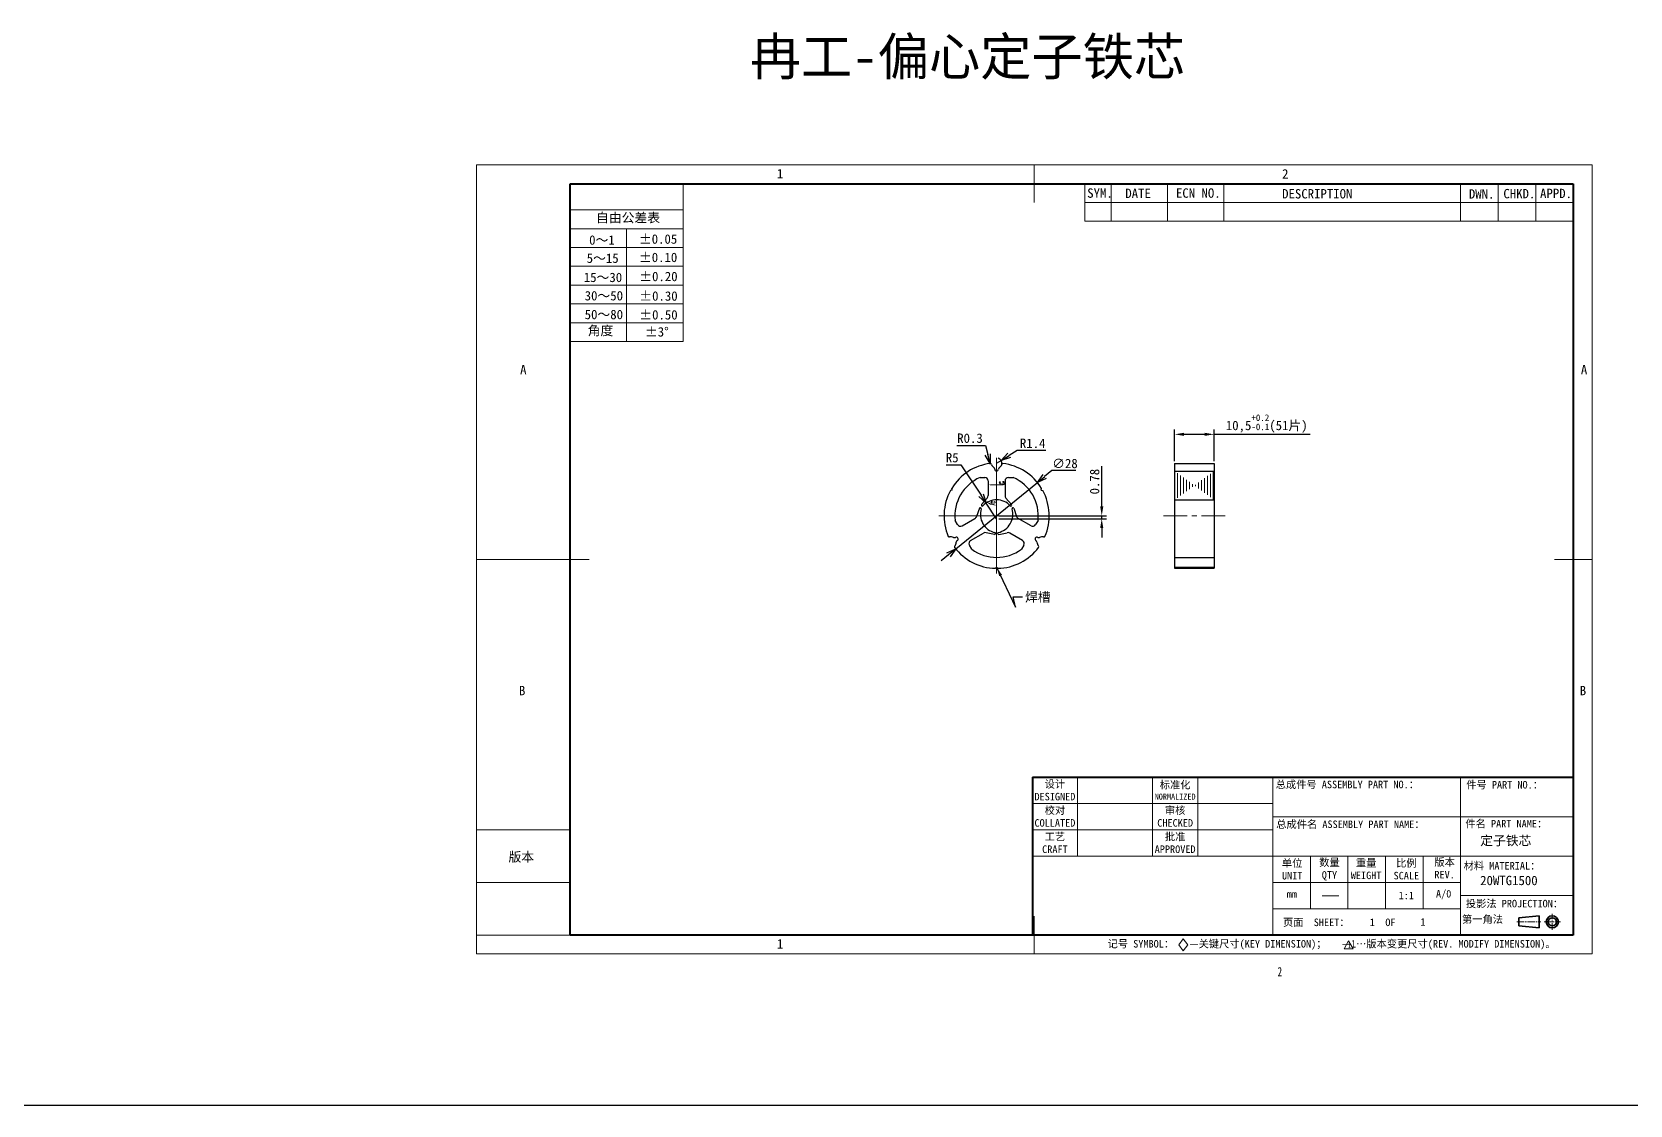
# Model space of a CAD drawing. Header units: millimetres. Extents: x 2622 to 4324, y 1679 to 2143.
# Drawn here: x 3472.9 to 3898.3, y 1789.1 to 2074.7 of the extents above; entities that cross this region are included whole.
import ezdxf

# ---------------------------------------------------------------- set-up
doc = ezdxf.new("R2010")
doc.units = ezdxf.units.MM
doc.linetypes.add('CENTER', pattern=[50.8, 31.75, -6.35, 6.35, -6.35])
doc.linetypes.add('CENTER2', pattern=[28.575, 19.05, -3.175, 3.175, -3.175])
for name, color, linetype, lineweight in [('中心线', 1, 'CENTER', 9), ('实线', 7, 'Continuous', 25), ('尺寸标注', 2, 'Continuous', 9), ('尺寸线', 3, 'Continuous', 9), ('细实线', 7, 'Continuous', 13), ('轮廓线', 7, 'Continuous', 30)]:
    doc.layers.add(name, color=color, linetype=linetype, lineweight=lineweight)
doc.layers.add('图框层', color=7, linetype='Continuous')
doc.styles.add('st', font='txt.shx')
doc.styles.get("Standard").update_dxf_attribs({"font": 'simfang.ttf'})
doc.dimstyles.new('ISO-25', dxfattribs={"dimtxt": 2.5, "dimasz": 2.5, "dimexe": 1.25, "dimexo": 0.625, "dimtad": 1, "dimtxsty": 'Standard', "dimcen": 2.5, "dimadec": 0, "dimazin": 0, "dimtfac": 1, "dimtmove": 0, "dimatfit": 3, "dimfxl": 1, "dimarcsym": 0})
doc.dimstyles.new('ISO-25$3', dxfattribs={"dimtxt": 2.5, "dimasz": 2.5, "dimexe": 1, "dimexo": 0, "dimtad": 1, "dimtih": 1, "dimtoh": 1, "dimdsep": 46, "dimtxsty": 'Standard', "dimblk": 'OPEN30', "dimcen": 2.5, "dimazin": 2, "dimtfac": 1, "dimtmove": 0, "dimatfit": 3, "dimldrblk": 'OPEN30', "dimfxl": 1, "dimtolj": 1, "dimarcsym": 0})
doc.dimstyles.new('ISO-25$4', dxfattribs={"dimtxt": 2.5, "dimasz": 2.5, "dimexe": 1, "dimexo": 0, "dimtad": 1, "dimtih": 1, "dimtoh": 1, "dimdsep": 46, "dimtxsty": 'Standard', "dimblk": 'OPEN30', "dimcen": 2.5, "dimazin": 2, "dimtfac": 1, "dimtmove": 0, "dimatfit": 3, "dimldrblk": 'OPEN30', "dimfxl": 1, "dimtolj": 1, "dimarcsym": 0})
doc.dimstyles.new('st', dxfattribs={"dimscale": 0.3, "dimtxt": 2.5, "dimasz": 2.5, "dimexe": 1.25, "dimexo": 0, "dimtad": 1, "dimtoh": 1, "dimdec": 3, "dimdsep": 46, "dimtxsty": 'st', "dimcen": 0, "dimclrd": 256, "dimclre": 256, "dimclrt": 256, "dimadec": 3, "dimazin": 2, "dimtfac": 1, "dimtdec": 3, "dimtmove": 0, "dimatfit": 1, "dimfxl": 1, "dimlwd": -1, "dimlwe": -1, "dimarcsym": 0})

# ---------------------------------------------------------------- blocks, each defined once
blk = doc.blocks.new('_Open30')
at = {"color": 0, "linetype": 'ByBlock', "lineweight": -2}
for p, q in [((-1, 0.27), (0, 0)), ((0, 0), (-1, -0.27)), ((0, 0), (-1, 0))]:
    blk.add_line(p, q, dxfattribs=at)
blk = doc.blocks.new('*D13')
at = {"layer": 'Defpoints', "color": 0, "transparency": 16777216}
for p in [(3729.65, 1959.92, -76.24), (3730.84, 1960.66, -76.24)]:
    blk.add_point(p, dxfattribs=at)
at = {"layer": '尺寸线', "color": 0, "lineweight": -2, "transparency": 16777216}
for p, q in [((3735.1, 1963.29), (3732.97, 1961.97)), ((3742.79, 1963.29), (3735.1, 1963.29)), ((3729.65, 1959.92), (3730.84, 1960.66))]:
    blk.add_line(p, q, dxfattribs=at)
blk.add_arc((3729.65, 1959.92), 1.4, 346.391, 72.6581, dxfattribs=at)
at = {"layer": '尺寸线', "color": 0, "lineweight": -2, "transparency": 16777216, "xscale": 2.5, "yscale": 2.5, "zscale": 2.5, "rotation": 211.7325315407686}
blk.add_blockref('_Open30', (3730.84, 1960.66), dxfattribs=at)
at = {"layer": '尺寸线', "color": 0, "lineweight": 15, "transparency": 16777216, "insert": (3739.26, 1965.19), "char_height": 2.5, "attachment_point": 5}
blk.add_mtext('\\A1;R1.4', dxfattribs=at)
blk = doc.blocks.new('*D14')
at = {"layer": 'Defpoints', "color": 0, "transparency": 16777216}
for p in [(3740.51, 1954.77, -76.24), (3718.8, 1937.08, -76.24)]:
    blk.add_point(p, dxfattribs=at)
at = {"layer": '尺寸线', "color": 0, "lineweight": -2, "transparency": 16777216}
for p, q in [((3744.38, 1957.93), (3742.44, 1956.35)), ((3750.7, 1957.93), (3744.38, 1957.93)), ((3718.8, 1937.08), (3740.51, 1954.77)), ((3716.86, 1935.5), (3714.93, 1933.92))]:
    blk.add_line(p, q, dxfattribs=at)
at = {"layer": '尺寸线', "color": 0, "lineweight": -2, "transparency": 16777216, "xscale": 2.5, "yscale": 2.5, "zscale": 2.5}
for p, rotation in [((3740.51, 1954.77), 219.1795623928847), ((3718.8, 1937.08), 39.17956239288466)]:
    blk.add_blockref('_Open30', p, dxfattribs=dict(at, rotation=rotation))
at = {"layer": '尺寸线', "color": 0, "lineweight": 15, "transparency": 16777216, "insert": (3747.85, 1959.82), "char_height": 2.5, "attachment_point": 5}
blk.add_mtext('\\A1;∅28', dxfattribs=at)
blk = doc.blocks.new('*D15')
at = {"layer": 'Defpoints', "color": 0, "transparency": 16777216}
for p in [(3726.89, 1949.31, -76.24), (3729.65, 1945.14, -76.24)]:
    blk.add_point(p, dxfattribs=at)
at = {"layer": '尺寸线', "color": 0, "lineweight": -2, "transparency": 16777216}
for p, q in [((3716.19, 1959.48), (3720.12, 1959.48)), ((3720.12, 1959.48), (3725.5, 1951.39)), ((3729.65, 1945.14), (3726.89, 1949.31))]:
    blk.add_line(p, q, dxfattribs=at)
at = {"layer": '尺寸线', "color": 0, "lineweight": -2, "transparency": 16777216, "xscale": 2.5, "yscale": 2.5, "zscale": 2.5, "rotation": 303.609837702892}
blk.add_blockref('_Open30', (3726.89, 1949.31), dxfattribs=at)
at = {"layer": '尺寸线', "color": 0, "lineweight": 15, "transparency": 16777216, "insert": (3717.84, 1961.37), "char_height": 2.5, "attachment_point": 5}
blk.add_mtext('\\A1;R5', dxfattribs=at)
blk = doc.blocks.new('*D8')
at = {"layer": 'Defpoints', "color": 0, "transparency": 16777216}
for p in [(3729.65, 1945.92), (3729.65, 1945.14), (3757.64, 1945.92)]:
    blk.add_point(p, dxfattribs=at)
at = {"layer": '尺寸线', "color": 0, "lineweight": -2, "transparency": 16777216}
for p, q in [((3757.64, 1948.42), (3757.64, 1959.1)), ((3730.28, 1945.92), (3758.89, 1945.92)), ((3730.28, 1945.14), (3758.89, 1945.14)), ((3757.64, 1945.14), (3757.64, 1945.92)), ((3757.64, 1942.64), (3757.64, 1940.14))]:
    blk.add_line(p, q, dxfattribs=at)
at = {"layer": '尺寸线', "color": 0, "transparency": 16777216}
for points in [[(3757.22, 1948.42), (3758.06, 1948.42), (3757.64, 1945.92)], [(3757.22, 1942.64), (3758.06, 1942.64), (3757.64, 1945.14)]]:
    blk.add_solid(points, dxfattribs=at)
at = {"layer": '尺寸线', "color": 0, "lineweight": 15, "transparency": 16777216, "insert": (3755.75, 1955.01), "char_height": 2.5, "attachment_point": 5, "rotation": 90}
blk.add_mtext('0.78', dxfattribs=at)
blk = doc.blocks.new('*D16')
at = {"layer": 'Defpoints', "color": 0, "transparency": 16777216}
for p in [(3787.54, 1967.6), (3777.04, 1959.82), (3787.54, 1959.82)]:
    blk.add_point(p, dxfattribs=at)
at = {"layer": '尺寸线', "color": 0, "lineweight": -2, "transparency": 16777216}
for p, q in [((3777.04, 1960.45), (3777.04, 1968.85)), ((3779.54, 1967.6), (3785.04, 1967.6)), ((3787.54, 1960.45), (3787.54, 1968.85)), ((3787.54, 1967.6), (3813.09, 1967.6))]:
    blk.add_line(p, q, dxfattribs=at)
at = {"layer": '尺寸线', "color": 0, "transparency": 16777216}
for points in [[(3779.54, 1968.01), (3779.54, 1967.18), (3777.04, 1967.6)], [(3785.04, 1968.01), (3785.04, 1967.18), (3787.54, 1967.6)]]:
    blk.add_solid(points, dxfattribs=at)
at = {"layer": '尺寸线', "color": 0, "lineweight": 15, "transparency": 16777216, "insert": (3801.56, 1970.47), "char_height": 2.5, "attachment_point": 5}
blk.add_mtext('10,5{\\H0.7x;\\S+0.2^ -0.1;}(51{\\fSimSun|b0|i0|c134|p2;片\\Ftxt|c134;)}', dxfattribs=at)
blk = doc.blocks.new('*D9')
at = {"layer": 'Defpoints', "color": 0, "transparency": 16777216}
for p in [(3727.93, 1959.81), (3728, 1959.52)]:
    blk.add_point(p, dxfattribs=at)
at = {"layer": '尺寸线', "color": 0, "lineweight": -2, "transparency": 16777216}
for p, q in [((3719.08, 1964.66), (3726.68, 1964.66)), ((3726.68, 1964.66), (3727.3, 1962.23)), ((3728, 1959.52), (3727.93, 1959.81))]:
    blk.add_line(p, q, dxfattribs=at)
blk.add_arc((3728, 1959.52), 0.3, 96.9269, 104.476, dxfattribs=at)
at = {"layer": '尺寸线', "color": 0, "lineweight": -2, "transparency": 16777216, "xscale": 2.5, "yscale": 2.5, "zscale": 2.5, "rotation": 284.4759549545248}
blk.add_blockref('_Open30', (3727.93, 1959.81), dxfattribs=at)
at = {"layer": '尺寸线', "color": 0, "lineweight": 15, "transparency": 16777216, "insert": (3722.57, 1966.55), "char_height": 2.5, "attachment_point": 5}
blk.add_mtext('\\A1;R0.3', dxfattribs=at)
blk = doc.blocks.new('*D52')
at = {"layer": 'Defpoints', "color": 0, "ltscale": 0.2, "transparency": 16777216}
for p in [(3727.4, 1953.24), (3731.9, 1954.14), (3731.9, 1953.24)]:
    blk.add_point(p, dxfattribs=at)
at = {"layer": '尺寸标注', "ltscale": 0.2, "transparency": 16777216}
for p, q in [((3727.4, 1953.24), (3727.4, 1954.52)), ((3728.15, 1954.14), (3731.15, 1954.14)), ((3731.9, 1953.24), (3731.9, 1954.52))]:
    blk.add_line(p, q, dxfattribs=at)
for points in [[(3728.15, 1954.27), (3728.15, 1954.02), (3727.4, 1954.14)], [(3731.15, 1954.27), (3731.15, 1954.02), (3731.9, 1954.14)]]:
    blk.add_solid(points, dxfattribs=at)
at = {"layer": '尺寸标注', "ltscale": 0.2, "transparency": 16777216, "insert": (3731.01, 1954.7), "char_height": 0.75, "attachment_point": 5, "style": 'st'}
blk.add_mtext('4.5', dxfattribs=at)
blk = doc.blocks.new('*D58')
at = {"layer": 'Defpoints', "color": 0, "ltscale": 0.2, "transparency": 16777216}
for p in [(3729.65, 1961.3, -76.24), (3725.65, 1948.88, -76.24), (3727.16, 1950.62, -76.24), (3727.47, 1949.27), (3729.65, 1930.55, -76.24)]:
    blk.add_point(p, dxfattribs=at)
at = {"layer": '尺寸标注', "ltscale": 0.2, "transparency": 16777216}
blk.add_arc((3729.65, 1953.49), 4.75, 238.0602, 260.9398, dxfattribs=at)
for points in [[(3727.07, 1949.36), (3727.22, 1949.56), (3726.54, 1949.91)], [(3728.92, 1948.93), (3728.9, 1948.68), (3729.65, 1948.74)]]:
    blk.add_solid(points, dxfattribs=at)
at = {"layer": '尺寸标注', "ltscale": 0.2, "transparency": 16777216, "insert": (3728.84, 1949.38), "char_height": 0.75, "attachment_point": 5, "rotation": 348.7645, "style": 'st'}
blk.add_mtext('41°', dxfattribs=at)

msp = doc.modelspace()

# ---------------------------------------------------------------- hatches: boundary and pattern name
at = {"layer": '细实线'}
h = msp.add_hatch(dxfattribs=at)
h.set_pattern_fill('ANSI31', color=256, scale=0.25, angle=45, style=0)
h.set_pattern_definition([(90, (1174.3163, 485.6618), (-0.79375, 2e-16), [])])
h.paths.add_polyline_path([(3782.2883, 1953.9827), (3777.0383, 1957.8237), (3777.0383, 1950.1417)])
h.paths.add_polyline_path([(3787.5383, 1957.8237), (3782.2883, 1953.9827), (3787.5383, 1950.1417)])

# ---------------------------------------------------------------- linework, layer by layer
at = {"lineweight": 13}
for p, q in [((3646.1752, 2027.3162), (3646.1752, 2034.3162)), ((3616.1752, 2027.3162), (3646.1752, 2027.3162)), ((3646.1752, 2027.3162), (3646.1752, 1992.3162)), ((3646.1752, 2022.3162), (3616.1752, 2022.3162)), ((3631.1752, 2022.3162), (3631.1752, 1992.3162)), ((3646.1752, 2017.3162), (3616.1752, 2017.3162)), ((3646.1752, 2012.3162), (3616.1752, 2012.3162)), ((3646.1752, 2007.3162), (3616.1752, 2007.3162)), ((3646.1752, 2002.3162), (3616.1752, 2002.3162)), ((3646.1752, 1997.3162), (3616.1752, 1997.3162)), ((3646.1752, 1992.3162), (3616.1752, 1992.3162))]:
    msp.add_line(p, q, dxfattribs=at)
at = {"layer": '中心线'}
for p, q in [((3729.6541, 1961.3006, -76.2355), (3729.6541, 1930.5468, -76.2355)), ((3714.2772, 1945.9237, -76.2355), (3745.031, 1945.9237, -76.2355))]:
    msp.add_line(p, q, dxfattribs=at)
at = {"layer": '中心线', "ltscale": 0.2}
msp.add_line((3790.5383, 1945.9237, -76.2355), (3774.0383, 1945.9237, -76.2355), dxfattribs=at)
at = {"layer": '图框层', "lineweight": 13}
for p, q in [((3591.1752, 2039.3162), (3888.1752, 2039.3162)), ((3591.1752, 1829.3162), (3591.1752, 2039.3162)), ((3739.6752, 2039.3162), (3739.6752, 2029.3162)), ((3888.1752, 2039.3162), (3888.1752, 1829.3162)), ((3753.1752, 2034.3162), (3753.1752, 2024.3162)), ((3760.1752, 2034.3162), (3760.1752, 2024.3162)), ((3775.1752, 2034.3162), (3775.1752, 2024.3162)), ((3790.1752, 2034.3162), (3790.1752, 2024.3162)), ((3853.1752, 2024.3162), (3853.1752, 2034.3162)), ((3863.1752, 2024.3162), (3863.1752, 2034.3162)), ((3873.1752, 2024.3162), (3873.1752, 2034.3162)), ((3753.1752, 2029.3162), (3883.1752, 2029.3162)), ((3753.1752, 2024.3162), (3883.1752, 2024.3162)), ((3591.1752, 1934.3162), (3621.1752, 1934.3162)), ((3888.1752, 1934.3162), (3878.1752, 1934.3162)), ((3751.1752, 1876.3162), (3751.1752, 1855.3162)), ((3771.1752, 1876.3162), (3771.1752, 1855.3162)), ((3783.1752, 1876.3162), (3783.1752, 1855.3162)), ((3803.1752, 1876.3162), (3803.1752, 1834.3162)), ((3853.1752, 1876.3162), (3853.1752, 1834.3162)), ((3739.1752, 1869.3162), (3803.1752, 1869.3162)), ((3803.1752, 1865.8162), (3883.1752, 1865.8162)), ((3616.1752, 1862.3162), (3591.1752, 1862.3162)), ((3739.1752, 1862.3162), (3803.1752, 1862.3162)), ((3739.1752, 1855.3162), (3803.1752, 1855.3162)), ((3803.1752, 1855.3162), (3883.1752, 1855.3162)), ((3813.1752, 1855.3162), (3813.1752, 1841.3162)), ((3823.1752, 1855.3162), (3823.1752, 1841.3162)), ((3833.1752, 1855.3162), (3833.1752, 1841.3162)), ((3843.1752, 1855.3162), (3843.1752, 1841.3162)), ((3616.1752, 1848.3162), (3591.1752, 1848.3162)), ((3803.1752, 1848.3162), (3853.1752, 1848.3162)), ((3816.2752, 1844.7898), (3820.7752, 1844.7898)), ((3853.1752, 1844.8162), (3883.1752, 1844.8162)), ((3739.6752, 1829.3162), (3739.6752, 1839.3162)), ((3803.1752, 1841.3162), (3853.1752, 1841.3162)), ((3616.1752, 1834.3162), (3591.1752, 1834.3162)), ((3888.1752, 1829.3162), (3591.1752, 1829.3162)), ((3778.1346, 1831.7217), (3779.3306, 1833.3276)), ((3778.1346, 1831.7217), (3779.3306, 1830.1159)), ((3779.3306, 1833.3276), (3780.5266, 1831.7217)), ((3779.3306, 1830.1159), (3780.5266, 1831.7217)), ((3823.3447, 1832.7363), (3822.1487, 1830.6648)), ((3824.5407, 1830.6648), (3822.1487, 1830.6648)), ((3824.5407, 1830.6648), (3823.3447, 1832.7363))]:
    msp.add_line(p, q, dxfattribs=at)
at = {"layer": '图框层', "lineweight": 40}
for p, q in [((3616.1752, 2034.3162), (3883.1752, 2034.3162)), ((3616.1752, 1834.3162), (3616.1752, 2034.3162)), ((3883.1752, 2034.3162), (3883.1752, 1834.3162)), ((3739.1752, 1876.3162), (3803.1752, 1876.3162)), ((3739.1752, 1876.3162), (3739.1752, 1834.3162)), ((3803.1752, 1876.3162), (3883.1752, 1876.3162)), ((3883.1752, 1834.3162), (3616.1752, 1834.3162))]:
    msp.add_line(p, q, dxfattribs=at)
at = {"layer": '图框层', "lineweight": 25}
for q in [(3883.1752, 1876.3162), (3739.1752, 1834.3162)]:
    msp.add_line((3883.1752, 1834.3162), q, dxfattribs=at)
at = {"layer": '图框层', "linetype": 'CENTER2', "lineweight": 13, "ltscale": 0.1}
for p, q in [((3868.141, 1837.8294), (3874.5091, 1837.8294)), ((3875.4306, 1837.8294), (3879.7245, 1837.8294)), ((3877.5776, 1835.6824), (3877.5776, 1839.9763))]:
    msp.add_line(p, q, dxfattribs=at)
at = {"layer": '图框层', "lineweight": 35}
for p, q in [((3874.0365, 1839.4396), (3868.6691, 1838.9029)), ((3868.6691, 1838.9029), (3868.6691, 1836.7559)), ((3874.0365, 1839.4396), (3874.0365, 1836.2192)), ((3874.0365, 1836.2192), (3868.6691, 1836.7559))]:
    msp.add_line(p, q, dxfattribs=at)
for radius in [1.6102, 1.0735]:
    msp.add_circle((3877.5776, 1837.8294), radius, dxfattribs=at)
at = {"layer": '实线', "ltscale": 0.2}
msp.add_line((2622.0713, 1789.0618), (4323.6697, 1789.0618), dxfattribs=at)
at = {"layer": '轮廓线'}
for p, q in [((3777.0383, 1959.8237), (3787.5383, 1959.8237)), ((3777.0383, 1959.8237), (3777.0383, 1931.9278)), ((3777.0383, 1957.8237, -76.2355), (3787.5383, 1957.8237, -76.2355)), ((3787.5383, 1959.8237), (3787.5383, 1931.9278)), ((3717.8255, 1952.753), (3717.3646, 1952.6295)), ((3717.8255, 1952.753), (3717.702, 1953.2139)), ((3725.2392, 1956.108, -76.2355), (3726.5041, 1956.108, -76.2355)), ((3727.4041, 1955.208, -76.2355), (3727.4041, 1951.2748, -76.2355)), ((3731.9041, 1955.208, -76.2355), (3731.9041, 1951.2748, -76.2355)), ((3732.8041, 1956.108, -76.2355), (3734.0691, 1956.108, -76.2355)), ((3741.4828, 1952.753), (3741.6063, 1953.2139)), ((3741.4828, 1952.753), (3741.9436, 1952.6295)), ((3725.6469, 1948.8794, -76.2355), (3727.1588, 1950.6187, -76.2355)), ((3733.6614, 1948.8794, -76.2355), (3732.1494, 1950.6187, -76.2355)), ((3777.0383, 1950.1417, -76.2355), (3787.5383, 1950.1417, -76.2355)), ((3719.2593, 1943.5596, -76.2355), (3718.6269, 1944.6551, -76.2355)), ((3720.4888, 1943.2302, -76.2355), (3723.895, 1945.1968, -76.2355)), ((3725.0908, 1947.9163, -76.2355), (3724.3405, 1945.7373, -76.2355)), ((3734.2174, 1947.9163, -76.2355), (3734.9677, 1945.7373, -76.2355)), ((3738.8195, 1943.2302, -76.2355), (3735.4132, 1945.1968, -76.2355)), ((3740.6814, 1944.6551, -76.2355), (3740.0489, 1943.5596, -76.2355)), ((3722.7388, 1939.3331, -76.2355), (3726.145, 1941.2997, -76.2355)), ((3729.0981, 1940.9755, -76.2355), (3726.8358, 1941.4153, -76.2355)), ((3730.2102, 1940.9755, -76.2355), (3732.4724, 1941.4153, -76.2355)), ((3736.5695, 1939.3331, -76.2355), (3733.1632, 1941.2997, -76.2355)), ((3723.0418, 1937.0082, -76.2355), (3722.4093, 1938.1037, -76.2355)), ((3736.8989, 1938.1037, -76.2355), (3736.2664, 1937.0082, -76.2355)), ((3729.6541, 1932.2652), (3729.3167, 1931.9278)), ((3729.6541, 1932.2652), (3729.9915, 1931.9278)), ((3777.0383, 1934.8237, -76.2355), (3787.5383, 1934.8237, -76.2355)), ((3777.0383, 1932.2652), (3787.5383, 1932.2652)), ((3777.0383, 1931.9278), (3787.5383, 1931.9278))]:
    msp.add_line(p, q, dxfattribs=at)
for centre, radius, start, end in [((3729.6541, 1945.9237, -76.2355), 14, 96.926947, 148.619146), ((3728.0019, 1959.5237), 0.3, 13.608961, 96.926947), ((3729.6541, 1959.9237, -76.2355), 1.4, 193.608961, 238.247475), ((3728.6542, 1958.3081), 0.5, 0.635302, 58.247493), ((3729.6541, 1958.3237, -76.2355), 0.5, 180.895283, 359.104717), ((3730.654, 1958.3081), 0.5, 121.752507, 179.364698), ((3729.6541, 1959.9237, -76.2355), 1.4, 301.752525, 346.391039), ((3731.3064, 1959.5237), 0.3, 83.073053, 166.391039), ((3729.6541, 1945.9237, -76.2355), 14, 31.380854, 83.073053), ((3729.6541, 1945.9237, -76.2355), 14, 151.380854, 203.073053), ((3729.6541, 1945.9237, -76.2355), 11.1, 113.437196, 186.562804), ((3726.5041, 1955.208), 0.9, 0, 90), ((3732.8041, 1955.208), 0.9, 90, 180), ((3729.6541, 1945.9237, -76.2355), 11.1, 353.437196, 66.562804), ((3729.6541, 1945.9237, -76.2355), 14, 336.926947, 28.619146), ((3725.828, 1948.7219), 0.24, 139, 316.901164), ((3729.6541, 1945.1417, -76.2355), 5, 43.098833, 136.901164), ((3726.4041, 1951.2748, -76.2355), 1, 319, 0), ((3732.9041, 1951.2748), 1, 180, 221), ((3733.4802, 1948.7219), 0.24, 223.098787, 41), ((3723.395, 1946.0628), 1, 300, 341), ((3725.3178, 1947.8382), 0.24, 343.098787, 161), ((3730.3314, 1946.3148, -76.2355), 5, 163.098833, 256.901164), ((3728.9768, 1946.3148, -76.2355), 5, 283.098833, 16.901164), ((3733.9905, 1947.8382), 0.24, 19, 196.901164), ((3735.9132, 1946.0628, -76.2355), 1, 199, 240), ((3717.05, 1940.5547), 0.3, 203.073053, 286.391039), ((3717.5298, 1938.9237, -76.2355), 1.4, 61.752525, 106.391039), ((3718.429, 1940.5975), 0.5, 241.752507, 299.364698), ((3718.9154, 1939.7237, -76.2355), 0.5, 300.895283, 119.104717), ((3720.0388, 1944.0096), 0.9, 210, 300), ((3726.645, 1940.4337, -76.2355), 1, 79, 120), ((3729.1439, 1941.2111), 0.24, 259, 76.901164), ((3730.1644, 1941.2111), 0.24, 103.098787, 281), ((3732.6632, 1940.4337), 1, 60, 101), ((3739.2695, 1944.0096), 0.9, 240, 330), ((3740.3928, 1939.7237, -76.2355), 0.5, 60.895283, 239.104717), ((3740.8792, 1940.5975), 0.5, 240.635302, 298.247493), ((3741.7785, 1938.9237, -76.2355), 1.4, 73.608961, 118.247475), ((3742.2582, 1940.5547), 0.3, 253.608961, 336.926947), ((3718.7023, 1937.6928), 0.3, 133.608961, 216.926947), ((3729.6541, 1945.9237, -76.2355), 14, 216.926947, 268.619146), ((3717.5298, 1938.9237, -76.2355), 1.4, 313.608961, 358.247475), ((3719.4289, 1938.8656), 0.5, 120.635302, 178.247493), ((3723.1888, 1938.5537), 0.9, 120, 210), ((3729.6541, 1945.9237, -76.2355), 11.1, 233.437196, 306.562804), ((3729.6541, 1945.9237, -76.2355), 14, 271.380854, 323.073053), ((3736.1195, 1938.5537), 0.9, 330, 60), ((3739.8794, 1938.8656), 0.5, 1.752507, 59.364698), ((3741.7785, 1938.9237, -76.2355), 1.4, 181.752525, 226.391039), ((3740.6059, 1937.6928), 0.3, 323.073053, 46.391039)]:
    msp.add_arc(centre, radius, start, end, dxfattribs=at)

# ---------------------------------------------------------------- texts
at = {"lineweight": 13, "char_height": 2.5, "attachment_point": 1}
for s, width, insert in [('自由公差表', 19.208783, (3623.0209, 2026.4978)), ('{\\fFangSong|b0|i0|c0|p49;%%P0.05}', 5.174616, (3634.4401, 2020.8301)), ('0～1', 8.746364, (3621.1902, 2020.572)), ('{\\fFangSong|b0|i0|c0|p49;5\\fFangSong|b0|i0|c134|p49;～\\fFangSong|b0|i0|c0|p49;15}', 8.746364, (3620.5384, 2015.7276)), ('{\\fFangSong|b0|i0|c0|p49;%%P0.10}', 5.174616, (3634.4508, 2015.9476)), ('{\\fFangSong|b0|i0|c0|p49;15\\fFangSong|b0|i0|c134|p49;～\\fFangSong|b0|i0|c0|p49;30}', 13.809855, (3619.762, 2010.625)), ('{\\fFangSong|b0|i0|c0|p49;%%P0.20}', 5.174616, (3634.5327, 2010.8729)), ('{\\fFangSong|b0|i0|c0|p49;30\\fFangSong|b0|i0|c134|p49;～\\fFangSong|b0|i0|c0|p49;50}', 11.786516, (3619.9987, 2005.743)), ('{\\fFangSong|b0|i0|c0|p49;%%P0.30}', 5.174616, (3634.547, 2005.6629)), ('{\\fFangSong|b0|i0|c0|p49;50\\fFangSong|b0|i0|c134|p49;～\\fFangSong|b0|i0|c0|p49;80}', 11.786516, (3619.9987, 2000.743)), ('{\\fFangSong|b0|i0|c0|p49;%%P0.50}', 5.174616, (3634.547, 2000.6629)), ('角度', 8.746364, (3620.7829, 1996.4535)), ('{\\fFangSong|b0|i0|c0|p49;%%P3%%D}', 5.174616, (3636.0421, 1996.1295))]:
    msp.add_mtext_dynamic_manual_height_columns(s, width=width, gutter_width=12.5, heights=[0], dxfattribs=dict(at, insert=insert))
at = {"layer": '图框层', "lineweight": 15, "char_height": 2.5, "attachment_point": 1}
for s, insert in [('1', (3671.1723, 2038.2281)), ('2', (3805.6433, 2038.18)), ('A', (3602.8122, 1986.0718)), ('A', (3885.184, 1986.0718)), ('B', (3602.5096, 1900.6358)), ('B', (3884.8815, 1900.6358)), ('版本', (3599.7205, 1856.3683)), ('{\\fFangSong|b0|i0|c134|p49;1}', (3671.1723, 1833.2281)), ('{\\fFangSong|b0|i0|c134|p49;\\W0.7;2}', (3804.4462, 1825.7996))]:
    msp.add_mtext_dynamic_manual_height_columns(s, width=8.859785, gutter_width=12.5, heights=[0], dxfattribs=dict(at, insert=insert))
at = {"layer": '图框层', "lineweight": 13, "char_height": 2.5, "attachment_point": 1}
for s, width, insert in [('SYM.', 7, (3753.7684, 2033.0668)), ('DATE', 10.138543, (3763.9154, 2032.994)), ('ECN NO.', 12.988169, (3777.3965, 2033.0668)), ('DESCRIPTION', 11.380944, (3805.6598, 2032.8757)), ('DWN.', 7, (3855.3671, 2032.842)), ('CHKD.', 7, (3864.5532, 2032.9138)), ('APPD.', 7, (3874.3124, 2032.9746))]:
    msp.add_mtext_dynamic_manual_height_columns(s, width=width, gutter_width=12.5, heights=[0], dxfattribs=dict(at, insert=insert))
at = {"layer": '图框层', "lineweight": 13}
for s, insert, char_height, width, attachment_point in [('设计\\PDESIGNED', (3745.1752, 1872.8162), 2, 12, 5), ('标准化\\P{\\H0.8x;NORMALIZED}', (3777.1752, 1872.8162), 2, 12, 5), ('总成件号 ASSEMBLY PART NO.：', (3803.9508, 1875.3869), 2, 79.199255, 1), ('件号 PART NO.： ', (3854.6687, 1875.3144), 2, 79.199255, 1), ('校对\\PCOLLATED', (3745.1752, 1865.8162), 2, 12, 5), ('审核\\PCHECKED', (3777.1752, 1865.8162), 2, 12, 5), ('总成件名 ASSEMBLY PART NAME：', (3804.0902, 1864.8016), 2, 79.199255, 1), ('件名 PART NAME： ', (3854.4348, 1864.9414), 2, 33.36914, 1), ('工艺\\PCRAFT', (3745.1752, 1858.8162), 2, 12, 5), ('批准\\PAPPROVED', (3777.1752, 1858.8162), 2, 12, 5), ('单位\\PUNIT', (3808.3324, 1851.7595), 2, 12, 5), ('数量\\PQTY', (3818.2528, 1851.7325), 2, 12, 5), ('重量\\PWEIGHT', (3828.0175, 1851.8426), 2, 12, 5), ('比例\\PSCALE', (3838.7272, 1851.7804), 2, 12, 5), ('版本 \\PREV. ', (3846.1939, 1854.7195), 2, 14.63086, 1), ('材料 MATERIAL：', (3864.1816, 1852.6375), 2, 25.179371, 5), ('mm', (3808.2337, 1845.2198), 2, 6.5, 5), ('投影法 PROJECTION：\\P       ', (3854.5649, 1843.684), 2, 53.867946, 1), ('  页面  SHEET：       OF  ', (3803.1752, 1837.5807), 2, 50, 4), ('\\P       第一角法 ', (3844.0301, 1842.8471), 2, 53.867946, 1), ('记号 SYMBOL：   —关键尺寸(KEY DIMENSION)；   —1…版本变更尺寸(REV. MODIFY DIMENSION)。', (3759.1977, 1832.9814), 2, 205.973753, 1), ('1', (3823.1191, 1832.1286), 1.3, 3.043181, 1)]:
    msp.add_mtext(s, dxfattribs=dict(at, insert=insert, char_height=char_height, width=width, attachment_point=attachment_point))
at = {"layer": '图框层', "attachment_point": 1}
for s, width, insert, char_height in [('定子铁芯', 18.390587, (3858.3735, 1860.6994), 2.5), ('A/0', 4.250128, (3846.6144, 1846.2969), 2), ('20WTG1500', 18.390587, (3858.3735, 1850.0911), 2.5), ('1:1', 3.849098, (3836.6734, 1845.8491), 2), ('1', 0.566875, (3828.9609, 1838.7125), 2), ('1', 0.566875, (3842.464, 1838.7834), 2)]:
    msp.add_mtext_dynamic_manual_height_columns(s, width=width, gutter_width=12.5, heights=[0], dxfattribs=dict(at, insert=insert, char_height=char_height))
at = {"layer": '实线', "insert": (3721.8898, 2067.5807), "char_height": 10, "width": 165.682763, "attachment_point": 5}
msp.add_mtext('冉工-偏心定子铁芯', dxfattribs=at)
at = {"layer": '细实线', "insert": (3737.2106, 1925.5519), "char_height": 2.5, "attachment_point": 1}
msp.add_mtext('焊槽', dxfattribs=at)

# ---------------------------------------------------------------- dimensions: what is measured, and where the dimension line sits
at = {"layer": '尺寸标注', "ltscale": 0.2}
dim = msp.add_angular_dim_2l(base=(3727.47405, 1949.27141), line1=((3729.65412, 1961.30064, -76.2355), (3729.65412, 1930.54685, -76.2355)), line2=((3725.64687, 1948.87939, -76.2355), (3727.15883, 1950.6187, -76.2355)), dimstyle='st', dxfattribs=at)
dim.commit()
dim.dimension.update_dxf_attribs({"geometry": '*D58', "text_midpoint": (3728.72903, 1948.83231), "dimtype": 162})
dim = msp.add_linear_dim(base=(3731.9041, 1954.1402), p1=(3727.4041, 1953.2414), p2=(3731.9041, 1953.2414), dimstyle='st', dxfattribs=at)
dim.commit()
dim.dimension.update_dxf_attribs({"geometry": '*D52', "text_midpoint": (3731.0053, 1954.1402), "dimtype": 160})
at = {"layer": '尺寸线', "lineweight": 15}
dim = msp.add_linear_dim(base=(3787.5383, 1967.5971), p1=(3777.0383, 1959.8237), p2=(3787.5383, 1959.8237), text='<>{\\H0.7x;\\S+0.2^ -0.1;}(51{\\fSimSun|b0|i0|c134|p2;片\\Ftxt|c134;)}', dimstyle='ISO-25', override={"dimtxsty": 'Standard'}, dxfattribs=at)
dim.commit()
dim.dimension.update_dxf_attribs({"geometry": '*D16', "text_midpoint": (3801.5627, 1970.4716)})
for center, mpoint, picture, middle in [((3728.0019, 1959.5237), (3727.9269, 1959.8142), '*D9', (3722.5663, 1966.5519)), ((3729.6541, 1959.9237, -76.2355), (3730.8448, 1960.6601, -76.2355), '*D13', (3739.2581, 1965.1863))]:
    dim = msp.add_radius_dim(center=center, mpoint=mpoint, dimstyle='ISO-25$4', dxfattribs=at)
    dim.commit()
    dim.dimension.update_dxf_attribs({"geometry": picture, "text_midpoint": middle})
dim = msp.add_diameter_dim_2p(p1=(3718.8017, 1937.0792, -76.2355), p2=(3740.5065, 1954.7683, -76.2355), dimstyle='ISO-25$3', dxfattribs=at)
dim.commit()
dim.dimension.update_dxf_attribs({"geometry": '*D14', "text_midpoint": (3747.8526, 1959.8163)})
dim = msp.add_radius_dim(center=(3729.6541, 1945.1417, -76.2355), mpoint=(3726.8865, 1949.3058, -76.2355), dimstyle='ISO-25$4', dxfattribs=at)
dim.commit()
dim.dimension.update_dxf_attribs({"geometry": '*D15', "text_midpoint": (3717.8428, 1959.479), "dimtype": 164})
dim = msp.add_aligned_dim(p1=(3729.6541, 1945.1417), p2=(3729.6541, 1945.9237), distance=-27.9874, text='0.78', dimstyle='ISO-25', override={"dimtoh": 0}, dxfattribs=at)
dim.commit()
dim.dimension.update_dxf_attribs({"geometry": '*D8', "text_midpoint": (3755.7451, 1955.013)})

# ---------------------------------------------------------------- leaders
at = {"layer": '细实线', "annotation_type": 0, "has_hookline": 1, "hookline_direction": 0}
msp.add_leader([(3729.6541, 1932.2652), (3734.7244, 1921.5509), (3734.0856, 1924.3019), (3736.5856, 1924.3019)], dimstyle='ISO-25', override={"dimgap": 0.625, "dimtad": 0}, dxfattribs=at)

doc.saveas('drawing.dxf')
